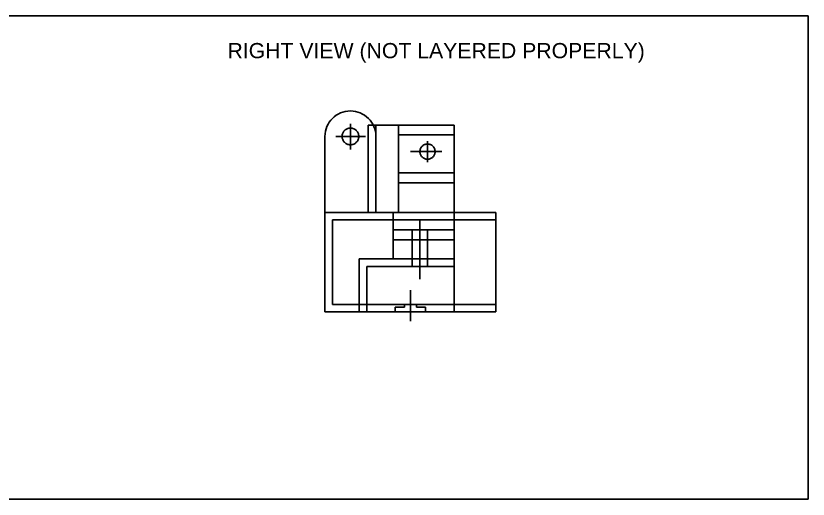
# Model space of a CAD drawing. Header units: inches. Extents: x 3.9 to 34.1, y 1.2 to 30.9.
# Drawn here: x 23.64 to 34.07, y 9.73 to 16.09 of the extents above; entities that cross this region are included whole.
import ezdxf

# ---------------------------------------------------------------- set-up
doc = ezdxf.new("R2010")
doc.units = ezdxf.units.IN
doc.header["$MEASUREMENT"] = 0
doc.linetypes.add('ACAD_ISO02W100', pattern=[15, 12, -3])
doc.linetypes.add('ACAD_ISO08W100', pattern=[36, 24, -3, 6, -3])
for name, color, linetype in [('Centerline', 5, 'ACAD_ISO08W100'), ('ortho boundary', 1, 'Continuous'), ('submerged layer', 3, 'ACAD_ISO02W100'), ('visible layer', 7, 'Continuous')]:
    doc.layers.add(name, color=color, linetype=linetype)
doc.styles.get("Standard").update_dxf_attribs({"font": 'arial.ttf'})

msp = doc.modelspace()

# ---------------------------------------------------------------- linework, layer by layer
at = {"layer": 'Centerline', "linetype": 'ACAD_ISO02W100'}
for p, q in [((28.045, 14.664), (28.045, 14.328)), ((27.851, 14.5), (28.245, 14.5)), ((29.06, 14.436), (29.06, 14.162)), ((28.837, 14.3), (29.249, 14.3)), ((28.96, 12.621), (28.96, 13.4)), ((28.835, 12.067), (28.835, 12.477))]:
    msp.add_line(p, q, dxfattribs=at)
at = {"layer": 'ortho boundary', "linetype": 'ACAD_ISO02W100'}
for p, q in [((23.338, 16.086), (34.072, 16.086)), ((34.072, 16.086), (34.072, 9.726)), ((34.072, 9.726), (23.338, 9.726))]:
    msp.add_line(p, q, dxfattribs=at)
at = {"layer": 'submerged layer', "linetype": 'ACAD_ISO02W100'}
for p, q in [((28.28, 14.65), (28.28, 13.5)), ((28.38, 14.65), (28.38, 13.5)), ((29.41, 14.52), (28.68, 14.52)), ((29.41, 14.02), (28.68, 14.02)), ((29.41, 13.89), (28.68, 13.89)), ((27.81, 13.4), (29.96, 13.4)), ((27.81, 12.29), (27.81, 13.4)), ((28.86, 13.27), (28.86, 12.79)), ((29.06, 13.27), (29.06, 12.79)), ((28.61, 13.14), (29.41, 13.14)), ((28.61, 12.89), (29.41, 12.89)), ((29.96, 12.29), (27.81, 12.29))]:
    msp.add_line(p, q, dxfattribs=at)
for points in [[(28.755, 12.29), (28.755, 12.252), (28.635, 12.252), (28.635, 12.19)], [(28.915, 12.29), (28.915, 12.252), (29.035, 12.252), (29.035, 12.19)]]:
    msp.add_lwpolyline(points, dxfattribs=at)
at = {"layer": 'visible layer', "linetype": 'ACAD_ISO02W100'}
for p, q in [((29.41, 14.65), (28.28, 14.65)), ((28.68, 14.65), (28.68, 13.5)), ((29.41, 13.5), (29.41, 14.65)), ((27.71, 13.5), (27.71, 14.5)), ((28.38, 13.5), (28.38, 14.5)), ((27.71, 13.5), (29.96, 13.5)), ((27.71, 12.19), (27.71, 13.5)), ((28.61, 13.27), (28.61, 13.5)), ((29.41, 13.5), (29.41, 12.19)), ((29.96, 13.5), (29.96, 12.19)), ((28.61, 12.89), (28.61, 13.27)), ((28.61, 13.27), (29.41, 13.27)), ((28.61, 13.27), (28.86, 13.27)), ((28.16, 12.19), (28.16, 12.89)), ((28.16, 12.89), (28.61, 12.89)), ((28.26, 12.19), (28.26, 12.79)), ((28.26, 12.79), (29.41, 12.79)), ((29.96, 12.19), (27.71, 12.19))]:
    msp.add_line(p, q, dxfattribs=at)
for centre, radius in [((28.045, 14.5), 0.11), ((29.06, 14.3), 0.1)]:
    msp.add_circle(centre, radius, dxfattribs=at)
msp.add_arc((28.045, 14.5), 0.335, 0, 180, dxfattribs=at)

# ---------------------------------------------------------------- texts
at = {"layer": 'ortho boundary', "linetype": 'ACAD_ISO02W100', "insert": (31.921, 15.729), "char_height": 0.2, "attachment_point": 3}
msp.add_mtext_dynamic_manual_height_columns('RIGHT VIEW (NOT LAYERED PROPERLY)', width=7.89895, gutter_width=1, heights=[0], dxfattribs=at)

doc.saveas('drawing.dxf')
